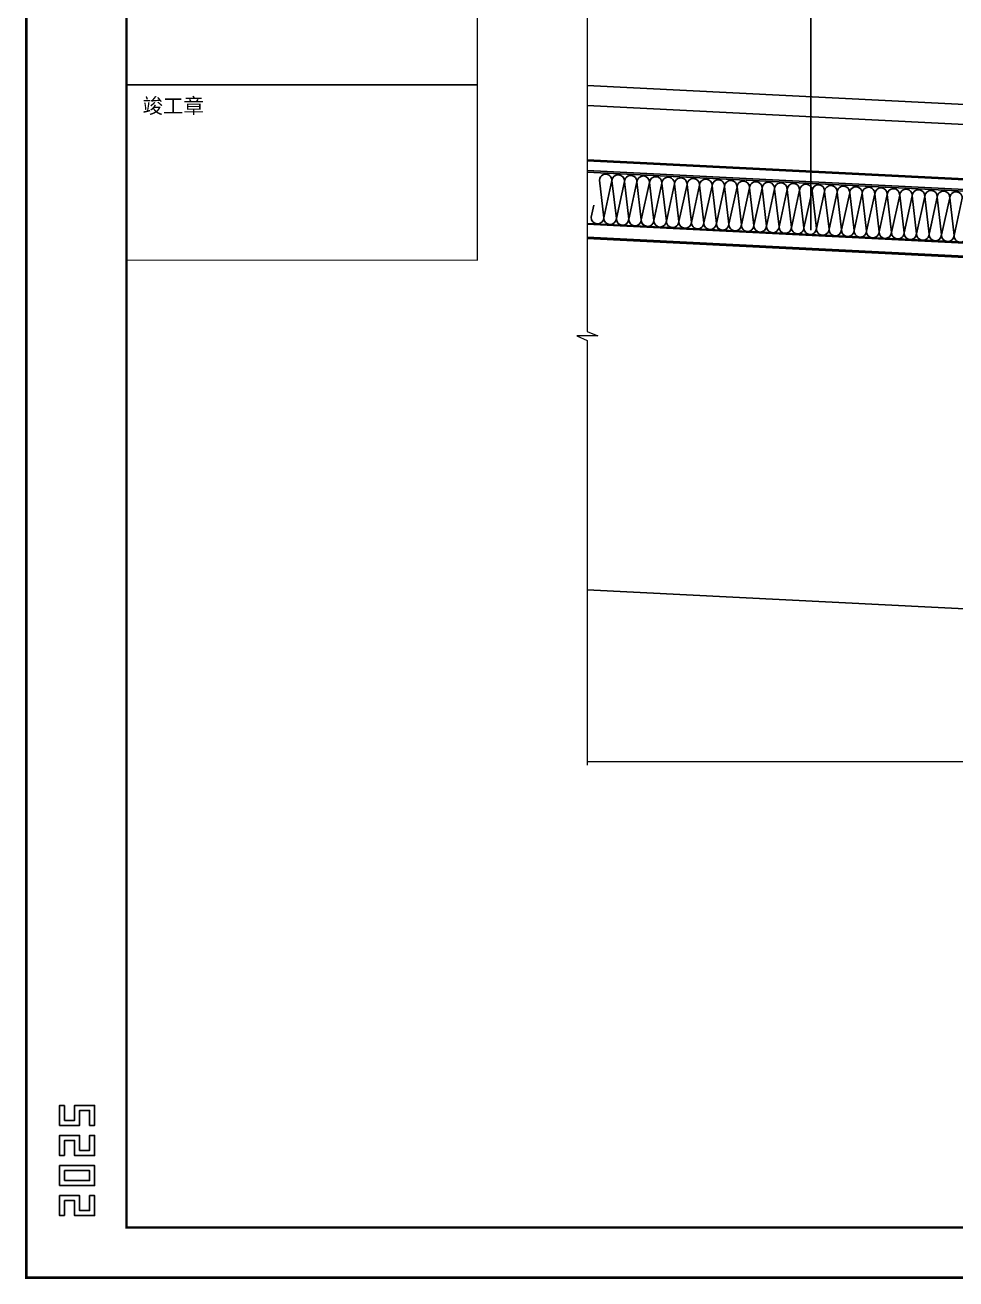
# Model space of a CAD drawing. Extents: x -599358 to 2865263, y -1062760 to 486533.
# Drawn here: x 140240 to 141169, y -728503 to -727252 of the extents above; entities that cross this region are included whole.
import ezdxf
from ezdxf.enums import TextEntityAlignment as Align

# ---------------------------------------------------------------- set-up
doc = ezdxf.new("R2010")
doc.units = 0
for name, color, linetype in [('0-cxFrame', 155, 'Continuous'), ('A-LIN-V', 9, 'Continuous'), ('BWM', 8, 'Continuous'), ('DIM', 173, 'Continuous'), ('qianming', 155, 'Continuous'), ('SEAMLOK75 - SHEET', 6, 'Continuous')]:
    doc.layers.add(name, color=color, linetype=linetype)
for name, color, linetype, lineweight in [('0-cxText', 131, 'Continuous', 25), ('屋面板', 6, 'Continuous', 13), ('文字标注引出线', 7, 'Continuous', 15)]:
    doc.layers.add(name, color=color, linetype=linetype, lineweight=lineweight)
doc.styles.add('cx_biaoti', font='')
doc.styles.add('cx_tuming', font='simhei.ttf')
doc.styles.add('cx_tuqian1', font='宋体.shx')
doc.styles.add('图框宋体', font='', dxfattribs={"width": 0.75})
doc.styles.add('黑体', font='simhei.ttf')
doc.styles.get('cx_biaoti').set_extended_font_data('SimSun')
doc.styles.get('图框宋体').set_extended_font_data('SimSun')

# ---------------------------------------------------------------- blocks, each defined once
blk = doc.blocks.new('zjcx_lan_xinxi(Dragon)')
for p, q in [((7000, -3200), (0, -3200)), ((7000, -6700), (0, -6700)), ((7000, -10200), (0, -10200)), ((7000, -13700), (0, -13700)), ((7000, -17200), (0, -17200))]:
    blk.add_line(p, q)
at = {"const_width": 25}
blk.add_lwpolyline([(0, -20700), (7000, -20700), (7000, 0), (0, 0)], close=True, dxfattribs=at)
for points in [[(2500, -3200), (2500, 0)], [(4500, -3200), (4500, 0)], [(0, -800), (7000, -800)], [(0, -1600), (7000, -1600)], [(0, -2400), (7000, -2400)]]:
    blk.add_lwpolyline(points)
for points in [[(7000, -3200), (7000, 0)], [(0, -3200), (7000, -3200)], [(0, -20700), (7000, -20700), (7000, -3200)], [(0, -20700), (7000, -20700)]]:
    blk.add_lwpolyline(points, dxfattribs=at)
at = {"style": '图框宋体'}
for s, p in [('实   名', (3500, -400)), ('签   名', (5750, -400)), ('项目负责人', (1204, -1200)), ('专业负责人', (1250, -2000)), ('设  计  人', (1250, -2800))]:
    blk.add_text(s, height=300, dxfattribs=at).set_placement(p, align=Align.MIDDLE)
for s, p in [('注册（执业）章', (318, -3771)), ('预留章', (318, -7271)), ('出图章(未盖出图专用章本图无效)', (318, -10771)), ('审图章', (318, -14271)), ('竣工章', (318, -17771))]:
    blk.add_text(s, height=300, dxfattribs=at).set_placement(p)
blk = doc.blocks.new('T-信息(Dragon)')
at = {"layer": '0-cxFrame'}
blk.add_blockref('zjcx_lan_xinxi(Dragon)', (0, 0), dxfattribs=at)
at = {"layer": 'qianming', "color": 3, "style": 'cx_biaoti'}
for s, p in [('宋月飞', (3550, -1186)), ('宋月飞', (3550, -1986)), ('叶佳超', (3550, -2786))]:
    blk.add_text(s, height=350, dxfattribs=at).set_placement(p, align=Align.MIDDLE_CENTER)
blk = doc.blocks.new('TK22.A2 L(Dragon)')
at = {"layer": '0-cxFrame', "color": 7, "const_width": 0.5}
blk.add_lwpolyline([(0, 0), (-594, 0), (-594, 420), (0, 420)], close=True, dxfattribs=at)
at = {"layer": '0-cxFrame', "const_width": 0.5}
blk.add_lwpolyline([(-80, 10), (-574, 10), (-574, 410), (-80, 410)], close=True, dxfattribs=at)
at = {"layer": 'Defpoints', "color": 2}
for points in [[(-586.37, 34.37), (-587.37, 34.37), (-587.37, 30.37), (-583.37, 30.37), (-583.37, 33.37), (-581.37, 33.37), (-581.37, 30.37), (-580.37, 30.37), (-580.37, 34.37), (-584.37, 34.37), (-584.37, 31.37), (-586.37, 31.37), (-586.37, 34.37)], [(-586.37, 24.37), (-587.37, 24.37), (-587.37, 28.37), (-583.37, 28.37), (-583.37, 25.37), (-581.37, 25.37), (-581.37, 28.37), (-580.37, 28.37), (-580.37, 24.37), (-584.37, 24.37), (-584.37, 27.37), (-586.37, 27.37), (-586.37, 24.37)], [(-586.37, 12.37), (-587.37, 12.37), (-587.37, 16.37), (-583.37, 16.37), (-583.37, 13.37), (-581.37, 13.37), (-581.37, 16.37), (-580.37, 16.37), (-580.37, 12.37), (-584.37, 12.37), (-584.37, 15.37), (-586.37, 15.37), (-586.37, 12.37)]]:
    blk.add_lwpolyline(points, dxfattribs=at)
for points in [[(-587.37, 18.37), (-587.37, 22.37), (-580.37, 22.37), (-580.37, 18.37)], [(-586.37, 19.37), (-586.37, 21.37), (-581.37, 21.37), (-581.37, 19.37)]]:
    blk.add_lwpolyline(points, close=True, dxfattribs=at)
at = {"layer": '0-cxFrame', "xscale": 0.01, "yscale": 0.01, "zscale": 0.01}
blk.add_blockref('T-信息(Dragon)', (-574, 410), dxfattribs=at)
at = {"style": '黑体', "flags": 4}
blk.add_attdef('图幅', text='', height=3.3, dxfattribs=at).set_placement((-40, 3), align=Align.RIGHT)
at = {"layer": '0-cxText', "flags": 4}
for tag, height, style, p in [('建设单位', 3.5, 'cx_tuming', (-45, 240)), ('项目名称', 3.5, 'cx_tuming', (-45, 210)), ('子项名称', 3.5, 'cx_tuming', (-45, 180)), ('工程编号', 3.3, 'cx_tuqian1', (-35, 165)), ('图名1', 3.5, 'cx_tuming', (-45, 87)), ('图名2', 3.5, 'cx_tuming', (-45, 79)), ('图名3', 3.5, 'cx_tuming', (-45, 71)), ('出图日期', 3.3, 'cx_tuqian1', (-39, 60)), ('专业', 3.3, 'cx_tuqian1', (-55, 52)), ('图号', 3.3, 'cx_tuqian1', (-55, 44)), ('版次', 3.3, 'cx_tuqian1', (-20, 44))]:
    blk.add_attdef(tag, text='', height=height, dxfattribs=dict(at, style=style)).set_placement(p, align=Align.MIDDLE)
at = {"layer": 'Defpoints', "color": 6, "flags": 4}
for tag, height, style, p in [('tufu', 3.3, '黑体', (-12, 12)), ('dwfname', 4, 'cx_tuqian1', (-80, 3))]:
    blk.add_attdef(tag, text='', height=height, dxfattribs=dict(at, style=style)).set_placement(p, align=Align.RIGHT)

msp = doc.modelspace()

# ---------------------------------------------------------------- linework, layer by layer
at = {"color": 1, "ltscale": 50}
for p, q in [((140801.2, -727397.3, 0), (141467.5, -727430.9, 0)), ((140801.2, -727398.8, 0), (141467.5, -727432.4, 0))]:
    msp.add_line(p, q, dxfattribs=at)
at = {"color": 4, "ltscale": 50}
for p, q in [((141467.5, -727483.5, 0), (140801.2, -727450, 0)), ((141467.5, -727484.3, 0), (140801.2, -727450.8, 0)), ((141467.5, -727497.7, 0), (140801.2, -727464.2, 0)), ((141467.5, -727498.5, 0), (140801.2, -727465, 0))]:
    msp.add_line(p, q, dxfattribs=at)
at = {"color": 2, "ltscale": 50}
msp.add_line((141467.5, -727497.4, 0), (140801.2, -727463.9, 0), dxfattribs=at)
at = {"layer": 'A-LIN-V', "color": 2}
msp.add_line((141676, -727859.5, 0), (140801.2, -727815.5, 0), dxfattribs=at)
at = {"layer": 'BWM', "elevation": 0}
for points in [[(140807.9, -727431.7), (140805.2, -727443.9, 1), (140817.7, -727444.6), (140813.3, -727406.8, -1), (140825.8, -727407.4), (140817.7, -727444.6, 1), (140830.2, -727445.2), (140825.8, -727407.4, -1), (140838.3, -727408.1), (140830.2, -727445.2, 1), (140842.6, -727445.8), (140838.3, -727408.1, -1), (140850.8, -727408.7), (140842.6, -727445.8, 1), (140855.1, -727446.5), (140850.8, -727408.7, -1), (140863.3, -727409.3), (140855.1, -727446.5, 0.383499), (140860.4, -727452.9, 0.383499)], [(140845.3, -727433.6), (140842.6, -727445.8, 1), (140855.1, -727446.5), (140850.8, -727408.7, -1), (140863.3, -727409.3), (140855.1, -727446.5, 1), (140867.6, -727447.1), (140863.3, -727409.3, -1), (140875.7, -727410), (140867.6, -727447.1, 1), (140880.1, -727447.7), (140875.7, -727410, -1), (140888.2, -727410.6), (140880.1, -727447.7, 1), (140892.6, -727448.3), (140888.2, -727410.6, -1), (140900.7, -727411.2), (140892.6, -727448.3, 0.383499), (140897.8, -727454.8, 0.383499)], [(140882.8, -727435.5), (140880.1, -727447.7, 1), (140892.6, -727448.3), (140888.2, -727410.6, -1), (140900.7, -727411.2), (140892.6, -727448.3, 1), (140905.1, -727449), (140900.7, -727411.2, -1), (140913.2, -727411.8), (140905.1, -727449, 1), (140917.5, -727449.6), (140913.2, -727411.8, -1), (140925.7, -727412.5), (140917.5, -727449.6, 1), (140930, -727450.2), (140925.7, -727412.5, -1), (140938.2, -727413.1), (140930, -727450.2, 0.383499), (140935.3, -727456.7, 0.383499)], [(140932.7, -727438), (140930, -727450.2, 1), (140942.5, -727450.8), (140938.2, -727413.1, -1), (140950.6, -727413.7), (140942.5, -727450.8, 1), (140955, -727451.5), (140950.6, -727413.7, -1), (140963.1, -727414.4), (140955, -727451.5, 1), (140967.5, -727452.1), (140963.1, -727414.4, -1), (140975.6, -727415), (140967.5, -727452.1, 1), (140980, -727452.7), (140975.6, -727415, -1), (140988.1, -727415.6), (140980, -727452.7, 0.383499), (140985.2, -727459.2, 0.383499)], [(140970.2, -727439.9), (140967.5, -727452.1, 1), (140980, -727452.7), (140975.6, -727415, -1), (140988.1, -727415.6), (140980, -727452.7, 1), (140992.5, -727453.4), (140988.1, -727415.6, -1), (141000.6, -727416.2), (140992.5, -727453.4, 1), (141004.9, -727454), (141000.6, -727416.2, -1), (141013.1, -727416.9), (141004.9, -727454, 1), (141017.4, -727454.6), (141013.1, -727416.9, -1), (141025.5, -727417.5), (141017.4, -727454.6, 0.383499), (141022.7, -727461.1, 0.383499)], [(141007.6, -727441.8), (141004.9, -727454, 1), (141017.4, -727454.6), (141013.1, -727416.9, -1), (141025.5, -727417.5), (141017.4, -727454.6, 1), (141029.9, -727455.2), (141025.5, -727417.5, -1), (141038, -727418.1), (141029.9, -727455.2, 1), (141042.4, -727455.9), (141038, -727418.1, -1), (141050.5, -727418.8), (141042.4, -727455.9, 1), (141054.9, -727456.5), (141050.5, -727418.8, -1), (141063, -727419.4), (141054.9, -727456.5, 1), (141067.4, -727457.1), (141063, -727419.4, -1), (141075.5, -727420), (141067.4, -727457.1, 1), (141079.8, -727457.8), (141075.5, -727420, -1), (141088, -727420.6), (141079.8, -727457.8, 1), (141092.3, -727458.4), (141088, -727420.6, -1), (141100.5, -727421.3), (141092.3, -727458.4, 1), (141104.8, -727459), (141100.5, -727421.3, -1), (141112.9, -727421.9), (141104.8, -727459, 1), (141117.3, -727459.6), (141112.9, -727421.9, -1), (141125.4, -727422.5), (141117.3, -727459.6, 1), (141129.8, -727460.3), (141125.4, -727422.5, -1), (141137.9, -727423.1), (141129.8, -727460.3, 1), (141142.3, -727460.9), (141137.9, -727423.1, -1), (141150.4, -727423.8), (141142.3, -727460.9, 0.619976), (141152, -727466.4, 0.619976)], [(141144.9, -727448.7), (141142.3, -727460.9, 1), (141154.7, -727461.5), (141150.4, -727423.8, -1), (141162.9, -727424.4), (141154.7, -727461.5, 1), (141167.2, -727462.2), (141162.9, -727424.4, -1), (141175.4, -727425), (141167.2, -727462.2, 1), (141179.7, -727462.8)]]:
    msp.add_lwpolyline(points, format="xyb", dxfattribs=at)
at = {"layer": 'DIM', "ltscale": 10}
msp.add_line((141024.1, -727456.7), (141024.1, -727017.8), dxfattribs=at)
at = {"layer": 'SEAMLOK75 - SHEET'}
for p, q in [((141667.5, -727356.1, 0), (140801.2, -727312.5, 0)), ((141666.5, -727376.1, 0), (140801.2, -727332.6, 0)), ((140801.2, -727386.6, 0), (141663.8, -727430, 0)), ((140801.2, -727387.6, 0), (141663.7, -727431, 0))]:
    msp.add_line(p, q, dxfattribs=at)
at = {"layer": '屋面板', "color": 1, "const_width": 0.7, "elevation": 0}
msp.add_lwpolyline([(141467.5, -727430.9), (140801.2, -727397.3)], close=True, dxfattribs=at)
at = {"layer": '文字标注引出线', "color": 1, "elevation": 0}
for points in [[(140801.2, -726971.1), (140801.2, -727557.8), (140811.7, -727562.3), (140790.7, -727562.3), (140801.2, -727566.8), (140801.2, -727990.6)], [(142769.2, -727992.1), (141804.1, -727987), (141799.6, -727997.5), (141799.6, -727976.5), (141795.1, -727987), (140801.2, -727987)]]:
    msp.add_lwpolyline(points, dxfattribs=at)

# ---------------------------------------------------------------- block references
at = {"layer": '0-cxFrame', "xscale": 5, "yscale": 5, "zscale": 5}
msp.add_blockref('TK22.A2 L(Dragon)', (143211.5, -728501.7), dxfattribs=at)

doc.saveas('drawing.dxf')
